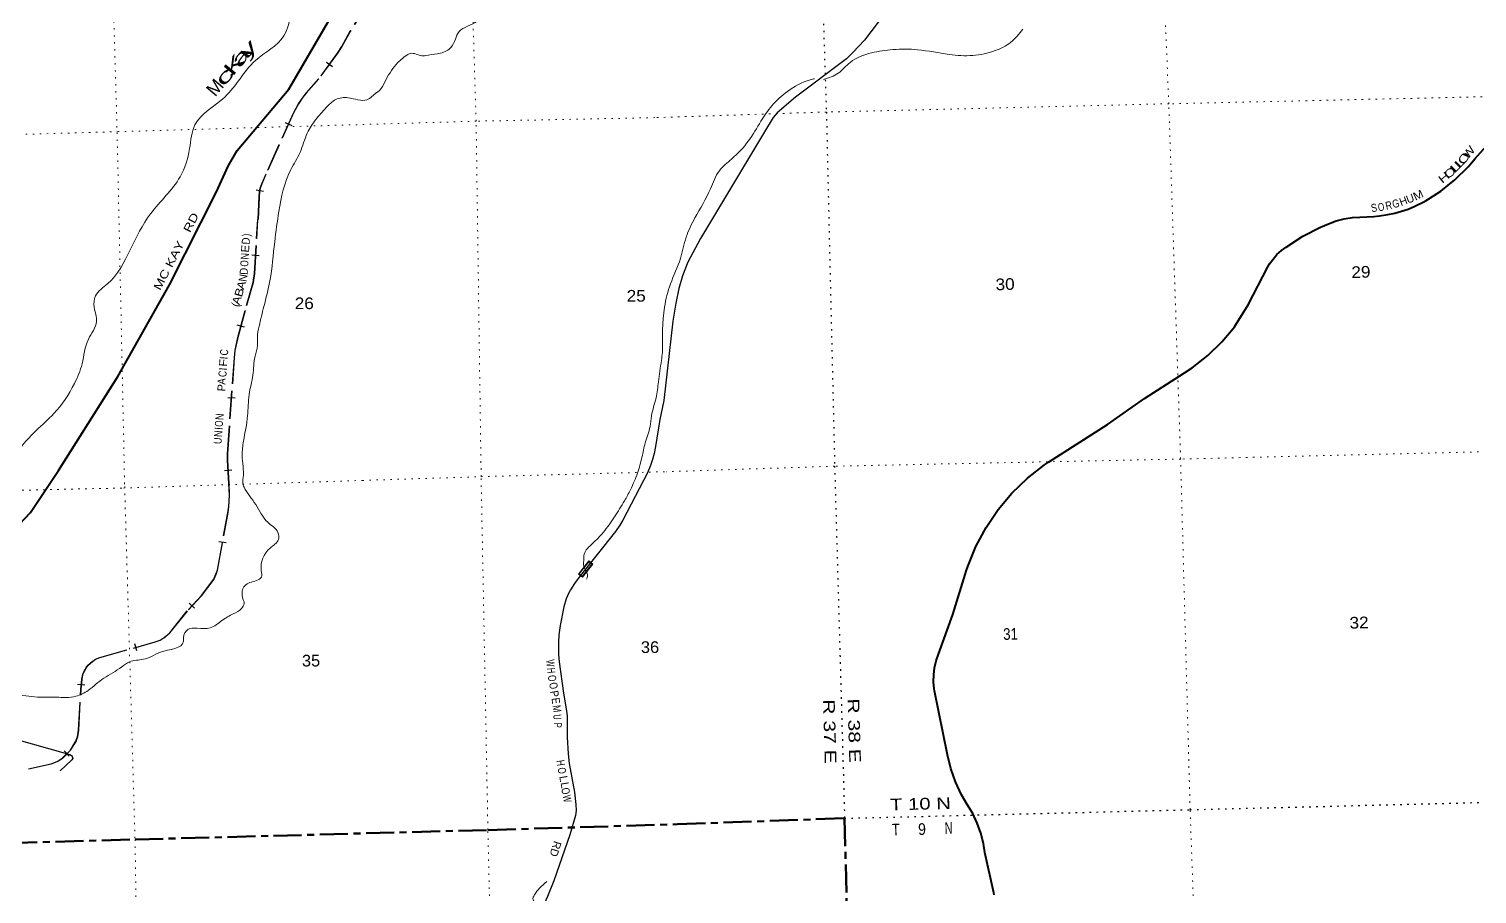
# Model space of a CAD drawing. Header units: feet. Extents: x 505285 to 763886, y -543582 to -353855.
# Drawn here: x 718928 to 740638, y -430654 to -417689 of the extents above; entities that cross this region are included whole.
import ezdxf
from ezdxf.enums import TextEntityAlignment as Align

# ---------------------------------------------------------------- set-up
doc = ezdxf.new("R2010")
doc.units = ezdxf.units.FT
doc.header["$LTSCALE"] = 70
for name, pattern in [('DOTTED', [1.5, 0.3, -1.2]), ('LONG_DASH_SHORT_DASH', [9.9, 6, -1.2, 1.5, -1.2]), ('LONG_DASHED', [7.5, 6, -1.5])]:
    doc.linetypes.add(name, pattern=pattern)
for name, color, linetype, lineweight in [('11', 7, 'LONG_DASH_SHORT_DASH', 60), ('26', 7, 'Continuous', 40), ('27', 7, 'Continuous', 13), ('29', 7, 'Continuous', 25), ('30', 7, 'Continuous', 13), ('31', 7, 'Continuous', 13), ('39', 7, 'Continuous', 13), ('6', 7, 'DOTTED', 25), ('63', 7, 'Continuous', 25), ('7', 7, 'DOTTED', 13)]:
    doc.layers.add(name, color=color, linetype=linetype, lineweight=lineweight)
doc.layers.add('41', color=7, linetype='Continuous')

msp = doc.modelspace()

# ---------------------------------------------------------------- linework, layer by layer
at = {"layer": '11'}
msp.add_line((728649.32, -429608.68), (731156.16, -429518.99), dxfattribs=at)
for points in [[(698478.3, -401486.49), (698569, -404190.05), (698714, -409478.05), (698855, -414777.05), (699031, -420081.05), (699153, -425378.05), (699334, -430634.05), (704574, -430345.05), (709871, -430171.05), (715170, -429986.05), (720518, -429837.05), (725809, -429695.05), (728649.32, -429608.68)], [(731156.16, -429518.99), (731282.98, -434853.13), (731382.11, -440204.15), (731512.9, -445536.15)]]:
    msp.add_lwpolyline(points, dxfattribs=at)
at = {"layer": '26'}
for points in [[(716978.74, -427046.99), (717523, -426451.05), (718951, -424936.05), (719369, -424304.05), (720260, -422898.05), (721036, -421522.05), (721739, -420130.05), (721917, -419747.05), (722048, -419509.05), (722823, -418589.05), (723560, -417332.05)], [(733400.56, -430666.35), (733391.82, -430635.04), (733258.92, -430032.29), (733238.72, -429894.32), (733200.43, -429740.33), (733146.25, -429591.19), (733076.78, -429448.53), (732992.78, -429313.91), (732906.76, -429166.85), (732817.51, -428974.67), (732748.83, -428774.23), (732701.48, -428567.7), (732503.38, -427608.23), (732498.97, -427579.54), (732489.87, -427473.65), (732491.88, -427367.39), (732504.99, -427261.92), (732529.05, -427158.4), (732563.8, -427057.97), (732777.51, -426465.08), (732985.58, -425800.77), (733003.85, -425746.01), (733124.99, -425445.98), (733276.83, -425160.26), (733457.71, -424891.97), (733665.63, -424644.06), (733898.33, -424419.25), (734153.26, -424219.99), (734210.95, -424180.71), (735098.35, -423615.19), (735469.82, -423358.37), (735650.55, -423225.76), (736254.7, -422843.4), (736367.99, -422767.82), (736600.87, -422585.3), (736813.39, -422379.44), (736982.32, -422177.5), (737003.19, -422152.54), (737018.56, -422127.5), (737205.72, -421822.56), (737502.04, -421254.97), (737503.33, -421252.78), (737528.58, -421210.17), (737580.05, -421137.55), (737638.82, -421070.71), (737704.26, -421010.38), (737775.64, -420957.22), (738026.21, -420794.15), (738292.46, -420658.16), (738409.54, -420608.99), (738525.75, -420565.06), (738645.91, -420533.52), (738768.71, -420514.72), (738880.18, -420508.86), (739092.2, -420500.52), (739176.45, -420491), (739302.19, -420470.07), (739405.32, -420447.68), (739507.84, -420417.84), (739605.31, -420387.86), (739706.91, -420344.39), (739862, -420269.81), (740093.23, -420120.61), (740307.6, -419948.06), (740502.75, -419754.04), (740555.78, -419693.67), (740610.21, -419629.57), (740773.81, -419447.73)]]:
    msp.add_lwpolyline(points, dxfattribs=at)
at = {"layer": '29'}
msp.add_line((729957.51, -419232.63), (728993.73, -420831.7), dxfattribs=at)
for points in [[(732802.93, -416240.47), (732700.08, -416269.59), (732458.84, -416328.91), (732387.29, -416351.4), (732358.67, -416365.72), (732328, -416386.17), (732268.72, -416437.29), (732229.88, -416482.29), (732197.17, -416525.24), (732082.68, -416721.57), (732056.11, -416780.88), (731964.12, -417063.1), (731927.32, -417155.14), (731849.64, -417300.35), (731806.71, -417376.02), (731739.24, -417482.36), (731453.04, -417858.66), (731281.32, -418040.68), (731183.19, -418136.8), (730422.7, -418709.44), (730144.68, -418946.67), (730087.43, -419014.17), (729957.51, -419232.63)], [(728993.73, -420831.7), (728807.68, -421186.11), (728725.91, -421390.62), (728668.66, -421578.77), (728623.69, -421799.64), (728578.71, -422069.6), (728447.91, -423256.36)], [(728447.91, -423256.36), (728387.77, -423543.77), (728323.53, -423946.55), (728303.19, -424049.4), (728276.42, -424143.66), (728245.37, -424229.36), (728199.33, -424340.77), (727831.01, -425052.07), (727784.98, -425124.91), (727719.66, -425219.18), (727193.7, -425884.42)], [(727193.7, -425884.42), (727106.44, -426000.12), (727045.41, -426094.39), (727020.78, -426141.52), (726983.31, -426229.37), (726947.98, -426351.49), (726892.3, -426630.01), (726874.1, -426767.13), (726866.61, -426882.82), (726866.6, -427064.94), (726875.17, -427174.2), (726940.49, -427645.55), (726981.17, -427876.94), (726995.09, -427984.06), (726999.37, -428305.43), (727012.22, -428553.96), (727029.35, -428695.37)], [(716384, -427697.05), (718051, -428160.05), (718676, -428319.05), (719542, -428563.05), (719568, -428576.23), (719577, -428592.05), (719584.53, -428616.39), (719571, -428642.05), (719397, -428808.05)], [(727029.35, -428695.37), (727107.52, -429126.02), (727128.93, -429310.27), (727130, -429404.54), (727120.36, -429477.39), (727034.71, -429768.77), (726794.87, -430454.36), (726700.65, -430690.04), (726650.33, -430799.31), (726593.59, -430900), (726293.79, -431367.06)]]:
    msp.add_lwpolyline(points, dxfattribs=at)
at = {"layer": '31'}
for p, q in [((727379.56, -425708.13), (727225.58, -425905.08)), ((727225.58, -425905.08), (727166.5, -425858.89))]:
    msp.add_line(p, q, dxfattribs=at)
msp.add_lwpolyline([(727166.5, -425858.89), (727320.48, -425661.94), (727379.56, -425708.13)], dxfattribs=at)
msp.add_lwpolyline([(727177.73, -425857.51), (727321.85, -425673.17), (727368.32, -425709.5), (727224.2, -425893.84)], close=True, dxfattribs=at)
at = {"layer": '39'}
for points in [[(723017.56, -406877.93), (722938.15, -407017.82), (722894.78, -407340.88), (722890.69, -407578.2), (722853.27, -407899.05), (722925.25, -408129.79), (722861.81, -408393.23), (722682.12, -408797.48), (722423.92, -409163.72), (722353.19, -409389.21), (722341.28, -409632.82), (722297.94, -409776.99), (722278.42, -410032.92), (722379.08, -410341.08), (722420.24, -410550.75), (722622.5, -410835.4), (722667.93, -410992.67), (722610.14, -411125.26), (722643.63, -411405.54), (722564.13, -411609.21), (722502.53, -411987.16), (722708.13, -412251.6), (722773.3, -412518.75), (722700.71, -412808.62), (722800.33, -412905.77), (723016.89, -413197.98), (723264.87, -413469.03), (723499.37, -413577.73), (723556.52, -413845.15), (723726.98, -414199.21), (723831.47, -414561.52), (723998.2, -414684.55), (723934.17, -414990.22), (723920.05, -415167.58), (723929.32, -415384.35), (723740.66, -415804.75), (723401.16, -416276.46), (723009.98, -417003.17), (722864.17, -417444.25), (722749.42, -417793.83), (722322.13, -418161.96), (721862.73, -418710.06), (721414.99, -419127.12), (721336.54, -419481.51), (721194.14, -419904.39), (720750.98, -420457.97), (720445.92, -420998.87), (720107.62, -421506.72), (719925.06, -421689.74), (719906.65, -421859.2), (719941.92, -422073.09), (719818.33, -422338.55), (719724.31, -422707.53), (719609.75, -423002.84), (719301.65, -423453.39), (719039.03, -423703.42), (718502.13, -424394.83), (718277.49, -424760.17), (717910.36, -425126.28), (717697.65, -425308.3), (717186.31, -425564.69), (716911.35, -425686.49), (716439.28, -425796.84), (715619.25, -425947.02), (715458.27, -426115.25), (715416.59, -426249.31), (715354.51, -426364.1)], [(716933.73, -427152.85), (716971, -427182.05), (717257, -427359.05), (717470, -427572.05), (717783, -427693.05), (717978, -427696.05), (718370, -427668.05), (718708, -427665.05), (719054, -427703.05), (719337, -427705.05), (719630, -427691.05), (719816, -427603.05), (720050, -427418.05), (720186, -427339.05), (720318, -427249.05), (720436, -427174.05), (720646, -427135.05), (720765, -427094.05), (720900, -427030.05), (721243, -426865.05), (721243, -426809.05), (721308, -426691.05), (721452, -426670.05), (721644, -426665.05), (721822, -426555.05), (721992, -426454.05), (722116, -426374.05), (722154, -426299.05), (722129, -426205.05), (722162, -426035.05), (722341, -425954.05), (722412, -425904.05), (722411, -425809.05), (722544, -425468.05), (722667, -425340.05), (722660, -425236.05), (722509, -425083.05), (722328, -424817.05), (722152, -424557.05), (722137, -424522.05), (722140, -424413.05), (722125, -424078.05), (722145, -423867.05), (722206, -423485.05), (722229, -423167.05), (722285, -422876.05), (722317, -422592.05), (722353, -422435.05), (722353, -422314.05), (722379, -422143.05), (722450, -421849.05), (722540, -421463.05), (722612, -420880.05), (722675, -420423.05), (722854, -419797.05), (722993, -419538.05), (723101, -419249.05), (723228, -419047.05), (723383, -418868.05), (723530, -418747.05), (723712, -418720.05), (723996, -418750.05), (724140, -418643.05), (724183, -418610.05), (724264, -418481.05), (724433, -418223.05), (724593, -418082.05), (724665, -418054.05), (724843, -418093.05), (724871, -418088.05), (725051, -418061.05), (725227, -417992.05), (725310, -417875.05), (725357, -417755.05), (725609, -417595.05), (725756, -417456.05), (725813, -417354.05), (725832, -417315.05), (725779, -417339.05), (725691, -417217.05), (725584, -417069.05), (725587, -416945.05), (725657, -416742.05), (725734, -416483.05), (726066, -416286.05), (726273, -416236.05), (726476, -416033.05), (726757, -415724.05), (727036, -415722.05), (727297, -415534.05), (727501, -415365.05), (727682, -415290.05)], [(733830.41, -417689.76), (733645.23, -417890.35), (733413.52, -418013.93), (733077.72, -418086.34), (732725.24, -418070.78), (732250.46, -418000.58), (731882.26, -417997.56), (731557.86, -418047.51), (731238.2, -418189.81), (731059.19, -418351.93), (730842.29, -418448.34)], [(730705.72, -418434.95), (730640.43, -418451.04), (730299.61, -418626.14), (730066.55, -418840.23), (729902.41, -419072.36), (729715.94, -419365.48), (729462.49, -419638.49), (729278.55, -419812.9), (729143.8, -420086.37), (728913.24, -420521.56), (728780.91, -420809.03), (728695.81, -421129.26), (728546.11, -421509.74), (728457.82, -421858.22), (728427.04, -422539.25)], [(728427.04, -422539.25), (728410, -422657.05), (728365, -422978.05), (728330, -423218.05), (728261, -423487.05), (728240, -423648.05), (728168, -423893.05), (728118, -424107.05), (728051, -424346.05), (727946, -424594.05), (727856, -424762.05), (727708, -425001.05), (727540, -425231.05), (727374, -425404.05), (727252, -425558.05), (727249.34, -425653.17)], [(727289.35, -425827.46), (727241, -425714.05), (727244, -425677.05), (727249.34, -425653.17)], [(727289, -425933.05), (727301, -425897.05), (727300, -425870.05), (727289.35, -425827.46)], [(726689.86, -430465.75), (726584, -430567.05), (726507, -430666.05), (726485, -430739.05), (726525, -430802.05), (726466, -430922.05), (726326, -431095.05), (726176, -431231.05), (726097, -431374.05), (725939, -431513.05), (725757, -431699.05), (725694, -431954.05), (725561, -432193.05), (725421, -432440.05), (725394, -432543.05), (725425, -432645.05), (725451.98, -432820.48)]]:
    msp.add_spline(points, degree=3, dxfattribs=at)
at = {"layer": '6'}
for points in [[(730317.79, -400497.33), (730376.13, -403023.48), (730566.32, -408321.58), (730708.36, -413625.12), (730882.75, -418933.74), (731006.82, -424241.81), (731156.16, -429518.99)], [(731156.16, -429518.99), (736338.54, -429390.15), (741669.73, -429256.97), (746963.46, -429151.02), (752231.73, -428999.57), (757554.07, -428838.5), (760323.45, -428746.04)]]:
    msp.add_lwpolyline(points, dxfattribs=at)
at = {"layer": '63'}
for p, q in [((723387.19, -418188.47), (723476.44, -418253.82)), ((722770.55, -419090.1), (722871.39, -419135.54)), ((722334.44, -420099.17), (722443.42, -420118.11)), ((722379.75, -421087.17), (722269.3, -421081.26)), ((722157.91, -422157.62), (722051.09, -422128.94)), ((722018.69, -423223.48), (721908.37, -423215.54)), ((721968.55, -424302.08), (721858.16, -424308.98)), ((721882.32, -425393.01), (721773.47, -425373.32)), ((721411.26, -426370.16), (721330.42, -426294.67)), ((720546.11, -427008.97), (720516.21, -426902.48)), ((719766.25, -427522.88), (719656.13, -427512.42)), ((719533.19, -428588.82), (719455.42, -428510.16))]:
    msp.add_line(p, q, dxfattribs=at)
at = {"layer": '63', "linetype": 'LONG_DASHED', "lineweight": 13}
for points in [[(724588.03, -416377.54), (723740.72, -417722.31), (723615.21, -417949.78), (723550.97, -418050.29), (723268.79, -418435.65), (723083.16, -418646.92), (723031.98, -418710.49), (722965.86, -418809.72), (722892.33, -418942.77), (722477.54, -419863.24), (722413.34, -420009.85), (722389.72, -420076), (722380.28, -420130.34), (722376.49, -420202.31), (722358.22, -420543.98)], [(717893.63, -428998.13), (719260.99, -428706.93), (719353.13, -428670.73), (719428.69, -428621.12), (719553.11, -428498.11), (719634.12, -428365.97), (719660.09, -428297.46), (719673.55, -428198.59), (719709.3, -427588.36), (719723.85, -427435.15), (719738.02, -427366.64), (719759.13, -427317.59), (719806.06, -427238.27), (719853.21, -427191.97), (719926.41, -427137.63), (719990.45, -427112.58), (720819.75, -426879.67), (720895.03, -426851.62), (720958.79, -426813.82), (721041.97, -426741.55), (721321.34, -426392.46), (721517.07, -426182.87), (721703.57, -425937.4), (721735.64, -425864.1), (721756.89, -425802.68), (721907.93, -424967.73), (721926.91, -424852.96), (721936.36, -424678.13), (721930.48, -424502.66), (721908.81, -424155.66), (721908.03, -424056.8), (722011.78, -422616.54), (722021.37, -422509.36), (722063.84, -422313.29), (722192.33, -421834.61), (722295.28, -421488.77), (722314.8, -421356.12), (722358.22, -420543.98)]]:
    msp.add_lwpolyline(points, dxfattribs=at)
at = {"layer": '63', "linetype": 'LONG_DASHED'}
for points in [[(724591.5, -416379.73), (723744.25, -417724.39), (723618.74, -417951.88), (723554.35, -418052.61), (723271.99, -418438.22), (723086.3, -418649.56), (723035.29, -418712.92), (722969.37, -418811.85), (722896, -418944.61), (722481.29, -419864.9), (722417.15, -420011.36), (722393.7, -420077.05), (722384.36, -420130.8), (722380.58, -420202.53), (722362.31, -420544.2)], [(717892.77, -428994.12), (719259.81, -428702.99), (719351.24, -428667.07), (719426.1, -428617.92), (719549.87, -428495.54), (719630.42, -428364.16), (719656.09, -428296.44), (719669.47, -428198.19), (719705.21, -427588.05), (719719.79, -427434.54), (719734.09, -427365.4), (719755.47, -427315.73), (719802.8, -427235.72), (719850.54, -427188.85), (719924.41, -427134.01), (719989.15, -427108.69), (720818.48, -426875.77), (720893.25, -426847.91), (720956.38, -426810.48), (721039, -426738.7), (721318.24, -426389.78), (721513.93, -426180.22), (721700.01, -425935.31), (721731.82, -425862.61), (721752.91, -425801.64), (721903.89, -424967.03), (721922.83, -424852.51), (721932.26, -424678.09), (721926.38, -424502.86), (721904.71, -424155.8), (721903.93, -424056.67), (722007.69, -422616.21), (722017.31, -422508.74), (722059.85, -422312.32), (722188.38, -421833.49), (722291.27, -421487.88), (722310.72, -421355.71), (722358.22, -420543.98)]]:
    msp.add_lwpolyline(points, dxfattribs=at)
at = {"layer": '7'}
msp.add_line((730882.75, -418933.74), (728313.77, -419017.98), dxfattribs=at)
for points in [[(736842.03, -446029.96), (736814.43, -445351.57), (736643.89, -440036.8), (736524.13, -434668.29), (736336.53, -429390.21), (736193.86, -424134.95), (736017, -418810.31), (735796.25, -413499.02), (735599.22, -408172.97), (735469.93, -402893.19), (735450.58, -400333.73)], [(719705.89, -400831.92), (719787, -403239.05), (719957, -408571.05), (720095, -413898.05), (720250, -419239.05), (720363, -424548.05), (720518, -429837.05), (720605, -435121.05), (720648.65, -436320.58)], [(725962.44, -436320.58), (725926, -434987.05), (725809, -429695.05), (725707, -424399.05), (725632, -419071.05), (725468, -413752.05), (725314, -408436.05), (725237.67, -405580.84)], [(759972.9, -418130.9), (757118.3, -418205.7), (751919.89, -418337.02), (746564.46, -418537.25), (741238.1, -418693.63), (736017, -418810.31), (730882.75, -418933.74), (730881.01, -418934.13)], [(728313.77, -419017.98), (725632, -419071.05), (720268, -419228.05), (714887, -419382.05), (709545, -419529.05), (704223, -419822.05), (699031, -420081.05), (696665.98, -420218.7)], [(760148.27, -423441.37), (757398.69, -423561.49), (752096.12, -423709.92), (746793.32, -423850.32), (741499.08, -424008.56), (736193.86, -424134.95), (731006.82, -424241.81), (728481.72, -424324.52)], [(723928.3, -424455.43), (725707, -424399.05), (728481.72, -424324.52)], [(696824.17, -425444.62), (699146, -425386.05), (704405, -425121.05), (709709, -424833.05), (715049, -424682.05), (720344, -424569.05), (723928.3, -424455.43)]]:
    msp.add_lwpolyline(points, dxfattribs=at)

# ---------------------------------------------------------------- texts
at = {"layer": '27'}
for s, rotation, width, p in [('W', 49.664, 1.25, (740559.33, -419577.08)), ('O', 48.703, 1.5, (740485.98, -419665.92)), ('H', 38.831, 1.4, (740179.61, -419961.22)), ('O', 38.831, 1.4, (740267.58, -419890.42)), ('L', 44.834, 2.1, (740361.58, -419795.6)), ('L', 44.834, 2.1, (740429.72, -419727.91)), ('S', 8.251, 0.85, (739101.93, -420428.38)), ('O', 8.251, 0.75, (739208.23, -420415.89)), ('R', 12.25, 0.85, (739326.78, -420391.6)), ('G', 14.25, 0.85, (739434.7, -420363.15)), ('M', 25.682, 1.1, (739781.66, -420231.36))]:
    msp.add_text(s, height=120, rotation=rotation, dxfattribs=dict(at, width=width)).set_placement(p, align=Align.CENTER)
for s, p in [('H', (739553.52, -420326.06)), ('U', (739656.07, -420287.45))]:
    msp.add_text(s, height=120, rotation=20.252, dxfattribs=at).set_placement(p, align=Align.CENTER)
at = {"layer": '27', "width": 1.3}
msp.add_text('MC KAY   RD', height=120, rotation=62.729, dxfattribs=at).set_placement((720895.54, -421616.24))
at = {"layer": '30'}
for s, rotation, width, p in [('W', 275.499, 0.65, (726687.52, -427199.55)), ('H', 275.499, 0.7, (726698.91, -427310.19)), ('O', 277.412, 0.75, (726713.22, -427427.66)), ('O', 281.33, 0.8, (726734.88, -427543.69)), ('P', 279.841, 0.9, (726750.88, -427663.62)), ('E', 276.763, 0.85, (726767.94, -427765.08)), ('M', 277.366, 0.8, (726784.39, -427883.96)), ('U', 271.826, 0.7, (726790.71, -428002.92)), ('P', 269.202, 0.7, (726796.91, -428123.09)), ('H', 278.386, 0.75, (726840.76, -428697.42)), ('O', 277.859, 0.75, (726859.92, -428812.79)), ('O', 279.198, 0.8, (726915.75, -429120.23)), ('W', 278.467, 0.7, (726938.54, -429232.94))]:
    msp.add_text(s, height=120, rotation=rotation, dxfattribs=dict(at, width=width)).set_placement(p, align=Align.CENTER)
for p in [(726885.58, -428935.7), (726905.55, -429031.01)]:
    msp.add_text('L', height=120, rotation=279.524, dxfattribs=at).set_placement(p, align=Align.CENTER)
msp.add_text('RD', height=120, rotation=252.645, dxfattribs=at).set_placement((726800.23, -429849.14))
at = {"layer": '41'}
for s, rotation, width, p in [('y', 49.329, 2, (722280.5, -418053.29)), ('K', 50.7, 1.8, (722080.83, -418286.78)), ('a', 50.7, 1.9, (722175.85, -418176.31)), ('c', 49.827, 2.05, (721935.17, -418463.93))]:
    msp.add_text(s, height=200, rotation=rotation, dxfattribs=dict(at, width=width)).set_placement(p, align=Align.CENTER)
msp.add_text('M', height=200, rotation=49.827, dxfattribs=at).set_placement((721791.19, -418630.11), align=Align.CENTER)
at = {"layer": '6'}
for s, rotation, width, p in [('R 37 E', 271.621, 1.35, (730832.57, -427738.2)), ('R 38 E', 271.621, 1.35, (731200.26, -427724.94)), ('T 10 N', 1.424, 1.3, (731839.12, -429400.87)), ('T', 1.424, 0.85, (731865.58, -429777.64)), ('9', 1.424, 0.9, (732260.38, -429769.39)), ('N', 1.424, 0.7, (732659.01, -429753.22))]:
    msp.add_text(s, height=175, rotation=rotation, dxfattribs=dict(at, width=width)).set_placement(p)
at = {"layer": '63'}
for s, rotation, width, p in [('E', 86.651, 1.05, (722230.02, -420985.04)), (')', 86.651, 0.8, (722243.9, -420781.28)), ('D', 86.651, 0.9, (722239.12, -420869.95)), ('O', 86.651, 0.75, (722217.34, -421206.72)), ('N', 86.651, 0.85, (722225.7, -421099.18)), ('N', 81.628, 0.95, (722197.12, -421429.07)), ('D', 86.651, 0.9, (722208.79, -421324.18)), ('B', 73.421, 1.25, (722137.66, -421652.35)), ('A', 73.421, 1.15, (722168.53, -421543.94)), ('A', 73.421, 1.15, (722099.98, -421771.7)), ('F', 85.88, 1.15, (721900.92, -422697.11)), ('I', 85.88, 0.9, (721906.9, -422623.63)), ('C', 84.885, 0.8, (721913.45, -422540.34)), ('C', 85.88, 0.8, (721889.66, -422863.01)), ('I', 85.88, 0.9, (721894.95, -422789.5)), ('A', 85.88, 0.9, (721875.39, -422974.71)), ('O', 85.88, 0.75, (721836.03, -423607.53)), ('N', 85.88, 0.85, (721843.42, -423504.81)), ('N', 85.88, 0.85, (721825.09, -423759.26)), ('I', 85.88, 0.9, (721830.73, -423681.05)), ('U', 85.88, 0.85, (721817.47, -423865.28))]:
    msp.add_text(s, height=120, rotation=rotation, dxfattribs=dict(at, width=width)).set_placement(p, align=Align.CENTER)
for s, rotation, p in [('(', 74.975, (722081.34, -421837.94)), ('P', 85.88, (721874.68, -423070.81))]:
    msp.add_text(s, height=120, rotation=rotation, dxfattribs=at).set_placement(p, align=Align.CENTER)
at = {"layer": '7'}
for s, width, p in [('29', 1.1, (738756.4, -421422.55)), ('30', 1.1, (733422.06, -421605.58)), ('32', 1.1, (738729.08, -426677.45)), ('31', 0.85, (733536.06, -426846.31))]:
    msp.add_text(s, height=175, rotation=1.669, dxfattribs=dict(at, width=width)).set_placement(p)
for s, width, p in [('25', 1.1, (727888.96, -421775.51)), ('26', 1.1, (722912.49, -421887.93)), ('36', 1.05, (728102.2, -427041.15)), ('35', 1.05, (723020.57, -427243.51))]:
    msp.add_text(s, height=175, dxfattribs=dict(at, width=width)).set_placement(p)

doc.saveas('drawing.dxf')
